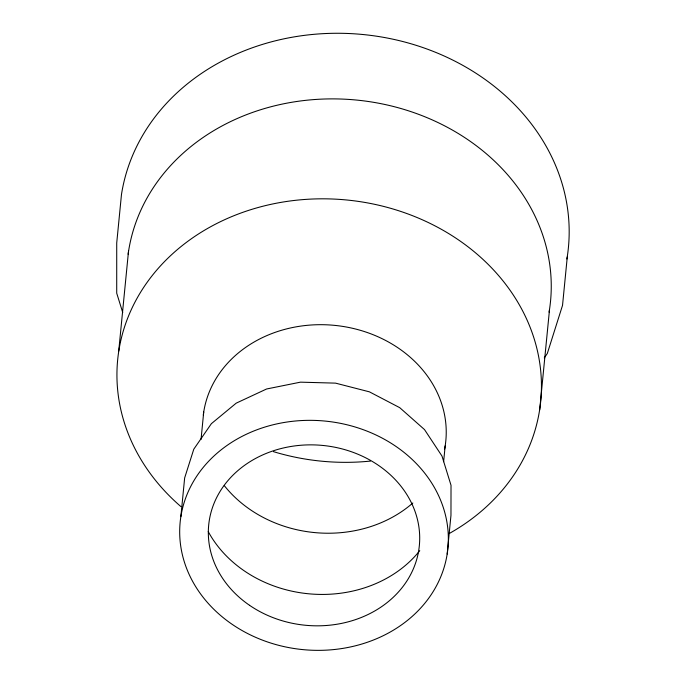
<?xml version="1.0" encoding="UTF-8"?>
<svg xmlns="http://www.w3.org/2000/svg" width="684" height="684" viewBox="0 0 684 684"><rect width="100%" height="100%" fill="white"/><g stroke="black" fill="none" stroke-linecap="round" stroke-linejoin="round"><path stroke-width="1.03" d="M118.725 351.063L128.524 251.131M180.858 516.659L184.654 477.928L193.786 449.191L211.365 423.687L236.194 403.158L266.589 388.991L300.473 382.159L335.545 383.134L369.403 391.838L399.747 407.681L424.507 429.586L441.992 456.066L451.021 485.298L450.97 515.308L447.174 554.04A134.509 114.809 5.6 0 1 232.081 624.278A134.509 114.809 5.6 0 1 262.793 427.722A134.509 114.809 5.6 0 1 447.174 554.04M201.036 439.444L203.721 412.016M443.617 461.734L445.173 445.908M539.667 410.024L549.466 310.091M567.275 256.953L562.53 305.372L547.303 353.517L544.302 357.877M122.727 312.537L116.716 293.179L116.725 242.948L121.47 194.53A225.096 192.127 5.6 0 1 375.157 35.995A225.096 192.127 5.6 0 1 566.891 258.997M203.293 415.102A121.949 104.088 5.6 0 1 340.521 326.071A121.949 104.088 5.6 0 1 444.634 448.986M412.837 502.996A121.949 104.088 5.6 0 1 224.267 485.58M180.927 506.605A212.536 181.405 5.6 0 1 187.348 241.666A212.536 181.405 5.6 0 1 496.054 272.685A212.536 181.405 5.6 0 1 449.174 533.554M128.13 254.243A212.536 181.405 5.6 0 1 366.325 101.206A212.536 181.405 5.6 0 1 549.072 312.152M370.506 461.076A212.536 181.405 5.6 0 1 273.412 451.637M419.762 550.68A121.949 104.088 5.6 0 1 309.382 593.857A121.949 104.088 5.6 0 1 208.227 531.588M249.557 605.314A105.823 90.322 5.6 0 0 418.779 550.056A105.823 90.322 5.6 0 0 273.72 450.671A105.823 90.322 5.6 0 0 249.557 605.314"/></g></svg>
